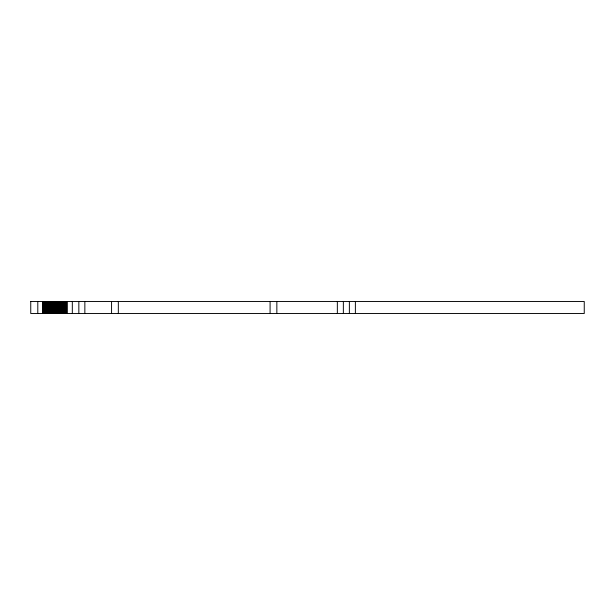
<?xml version="1.0" encoding="UTF-8"?>
<svg xmlns="http://www.w3.org/2000/svg" width="615" height="615" viewBox="0 0 615 615"><rect width="100%" height="100%" fill="white"/><g stroke="black" fill="none" stroke-linecap="round" stroke-linejoin="round"><path stroke-width="0.92" d="M37.799 313.512L37.799 301.488M111.569 313.512L111.569 301.488M118.326 313.512L118.334 301.488M270.085 313.512L270.093 301.488M276.85 313.512L276.85 301.488M355.378 301.488L355.378 313.512M349.366 301.488L349.366 313.512M343.355 301.488L343.355 313.512M337.343 301.488L337.343 313.512M84.855 301.488L84.855 313.512M78.843 301.488L78.843 313.512M72.316 301.488L72.316 313.512M66.858 301.488L66.858 313.512M66.82 301.488L66.82 313.512M66.704 301.488L66.704 313.512M66.574 301.488L66.574 313.512M66.389 301.488L66.389 313.512M66.151 301.488L66.151 313.512M65.874 301.488L65.874 313.512M65.544 301.488L65.544 313.512M65.167 301.488L65.167 313.512M64.744 301.488L64.744 313.512M64.283 301.488L64.283 313.512M63.783 301.488L63.783 313.512M63.237 301.488L63.237 313.512M62.661 301.488L62.661 313.512M62.046 301.488L62.046 313.512M61.408 301.488L61.408 313.512M60.739 301.488L60.739 313.512M60.039 301.488L60.039 313.512M59.317 301.488L59.317 313.512M58.579 301.488L58.579 313.512M57.825 301.488L57.825 313.512M57.057 301.488L57.057 313.512M56.28 301.488L56.28 313.512M55.496 301.488L55.496 313.512M54.797 301.488L54.797 313.512M54.712 301.488L54.712 313.512M54.543 301.488L54.543 313.512M53.928 301.488L53.928 313.512M53.144 301.488L53.144 313.512M52.367 301.488L52.367 313.512M51.606 301.488L51.606 313.512M50.853 301.488L50.853 313.512M50.115 301.488L50.115 313.512M49.408 301.488L49.408 313.512M48.716 301.488L48.716 313.512M48.047 301.488L48.047 313.512M47.409 301.488L47.409 313.512M46.809 301.488L46.809 313.512M46.233 301.488L46.233 313.512M45.702 301.488L45.702 313.512M45.21 301.488L45.21 313.512M44.757 301.488L44.757 313.512M44.342 301.488L44.342 313.512M43.973 301.488L43.973 313.512M43.657 301.488L43.657 313.512M43.381 301.488L43.381 313.512M43.158 301.488L43.204 313.512M43.019 301.488L43.019 313.512M42.989 301.488L42.889 313.512M42.866 301.488L42.804 313.512M30.75 301.488L30.75 313.512L584.25 313.512L584.25 301.488L30.75 301.488"/></g></svg>
